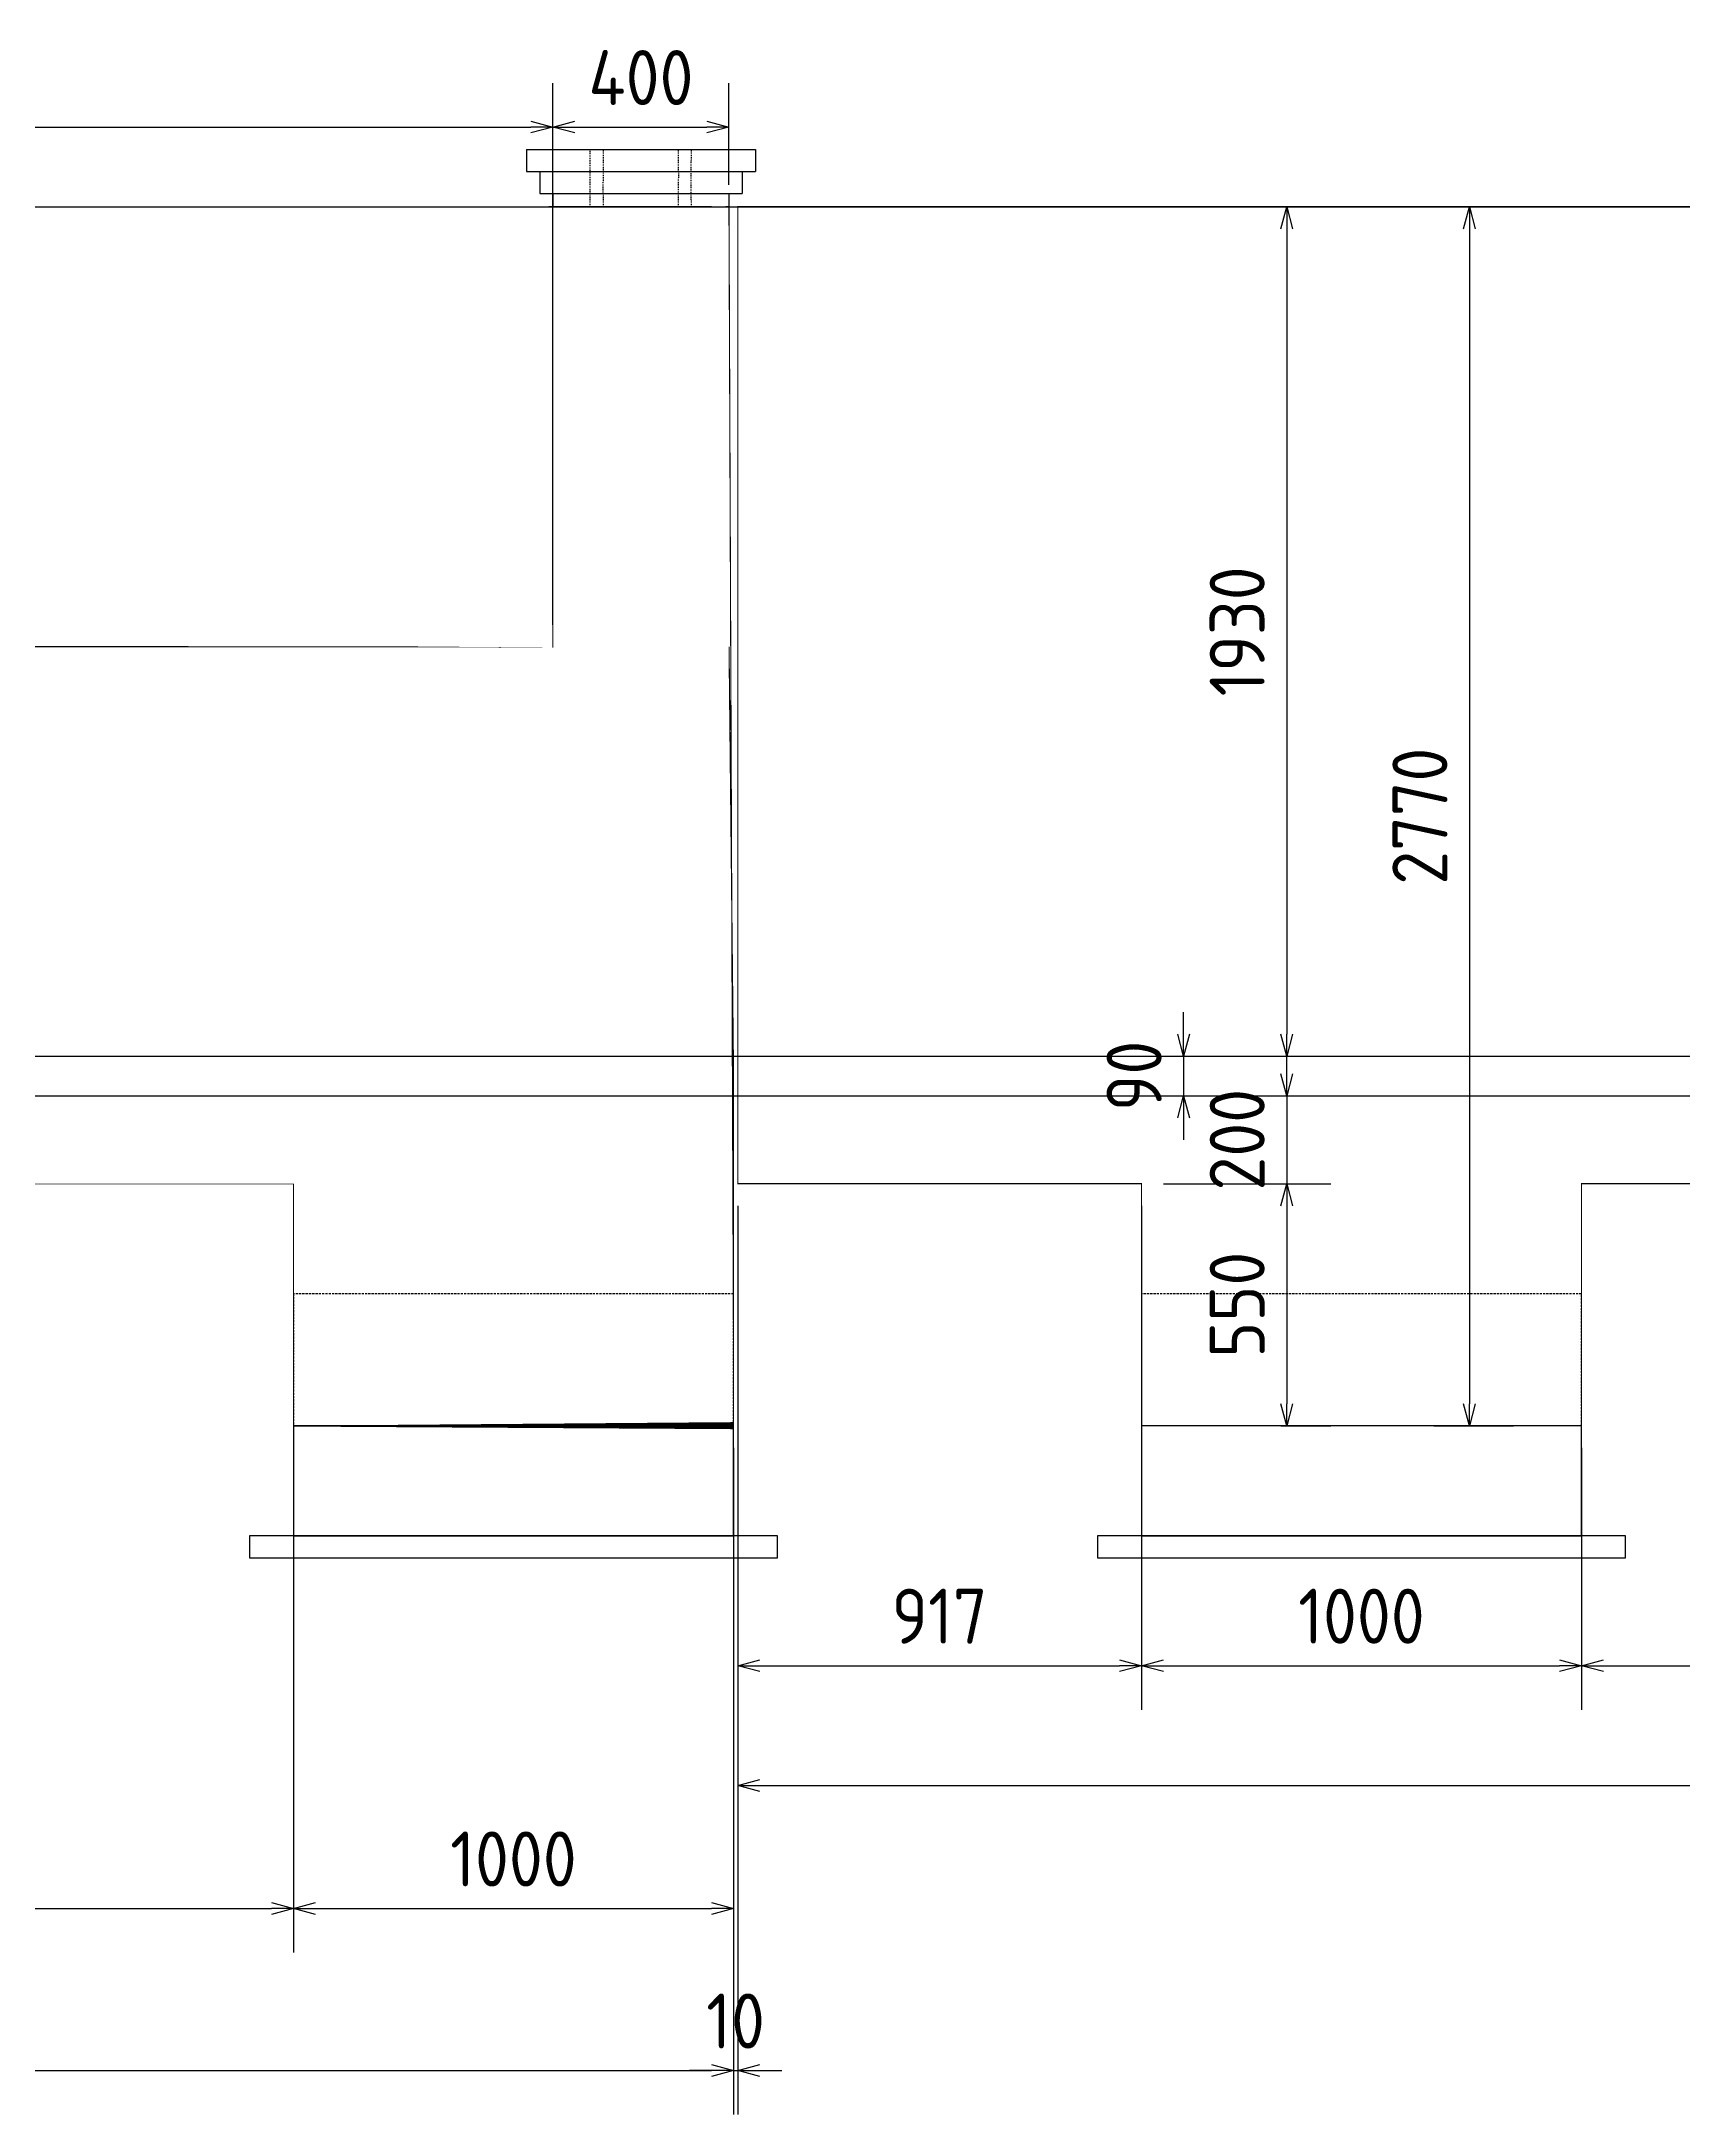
# Model space of a CAD drawing. Header units: centimetres. Extents: x -6122352 to 7132207, y -1694241 to 1947892.
# Drawn here: x 3301536 to 3305267, y 19387 to 24097 of the extents above; entities that cross this region are included whole.
import ezdxf

# ---------------------------------------------------------------- set-up
doc = ezdxf.new("R2010")
doc.units = ezdxf.units.CM
doc.header["$MEASUREMENT"] = 0
doc.header["$PDMODE"] = 66
doc.header["$PDSIZE"] = 100
for name, pattern in [('23585-XR-AR-END-SETTING OUT PLAN$0$HIDDEN', [0.375, 0.25, -0.125]), ('DASHED2', [0.375, 0.25, -0.125]), ('DXK_LINE_DOT2', [3.9198, 1.9599, -1.9599])]:
    doc.linetypes.add(name, pattern=pattern)
doc.layers.add('@MI-TYPE-01', color=30, linetype='Continuous')
doc.layers.add('@MI-TYPE-02', color=6, linetype='Continuous')
doc.styles.add('Schueco-BEMSTIL', font='isocpeur.ttf', dxfattribs={"width": 0.9})
doc.dimstyles.new('MI- JWC-TXT-2.5 MM', dxfattribs={"dimscale": 1.5, "dimtxt": 2.5, "dimasz": 1, "dimexe": 2, "dimexo": 1, "dimgap": 1, "dimtad": 1, "dimdec": 0, "dimdsep": 46, "dimtxsty": 'Schueco-BEMSTIL', "dimblk": 'OPEN30', "dimcen": 0, "dimdle": 2, "dimclrd": 140, "dimclre": 8, "dimclrt": 40, "dimadec": 0, "dimazin": 2, "dimtfac": 1, "dimtdec": 0, "dimtix": 1, "dimtmove": 2, "dimatfit": 3, "dimldrblk": 'OPEN', "dimfxl": 2, "dimlwd": -1, "dimlwe": -1, "dimarcsym": 0})

# ---------------------------------------------------------------- blocks, each defined once
blk = doc.blocks.new('T1-FOOTING ELEVATION')
at = {"color": 9}
blk.add_lwpolyline([(-600, -250), (600, -250), (600, -300), (-600, -300)], close=True, dxfattribs=at)
at = {"layer": '@MI-TYPE-01', "color": 114, "linetype": '23585-XR-AR-END-SETTING OUT PLAN$0$HIDDEN', "ltscale": 20, "true_color": 0x139b48}
blk.add_lwpolyline([(-500, 0), (-500, 300), (500, 300), (500, 0)], dxfattribs=at)
at = {"layer": '@MI-TYPE-01', "color": 114, "true_color": 0x139b48}
blk.add_lwpolyline([(-500, 0), (500, 0), (500, -250), (-500, -250)], close=True, dxfattribs=at)
blk = doc.blocks.new('_Open30')
at = {"color": 0, "linetype": 'ByBlock', "lineweight": -2}
for p, q in [((-1, 0.26794919), (0, 0)), ((0, 0), (-1, -0.26794919)), ((0, 0), (-1, 0))]:
    blk.add_line(p, q, dxfattribs=at)
blk = doc.blocks.new('*D4751')
at = {"layer": '@MI-TYPE-01', "color": 8, "transparency": 16777216}
for p, q in [((3299918.619429886, 20901.50257173498), (3299918.619429886, 19754.94001905154)), ((3302108.338429608, 20901.86649746851), (3302108.338429608, 19754.94001905154))]:
    blk.add_line(p, q, dxfattribs=at)
at = {"layer": '@MI-TYPE-01', "color": 140, "transparency": 16777216}
blk.add_line((3299968.619429886, 19854.94001905154), (3302058.338429608, 19854.94001905154), dxfattribs=at)
at = {"layer": 'Defpoints', "color": 0, "transparency": 16777216}
for p in [(3299918.619429886, 20951.50257173498), (3302108.338429608, 20951.86649746851), (3302108.338429608, 19854.94001905154)]:
    blk.add_point(p, dxfattribs=at)
at = {"layer": '@MI-TYPE-01', "color": 140, "transparency": 16777216, "xscale": 50, "yscale": 50, "zscale": 50, "rotation": 180}
blk.add_blockref('_Open30', (3299918.619429886, 19854.94001905154), dxfattribs=at)
at = {"layer": '@MI-TYPE-01', "color": 140, "transparency": 16777216, "xscale": 50, "yscale": 50, "zscale": 50}
blk.add_blockref('_Open30', (3302108.338429608, 19854.94001905154), dxfattribs=at)
at = {"layer": '@MI-TYPE-01', "color": 40, "transparency": 16777216, "insert": (3301013.478929747, 19967.44001905154), "char_height": 125, "attachment_point": 5, "style": 'Schueco-BEMSTIL'}
blk.add_mtext('2190', dxfattribs=at)
blk = doc.blocks.new('_Open')
at = {"color": 0, "linetype": 'ByBlock', "lineweight": -2}
for p, q in [((-1, 0.1666666666666667), (0, 0)), ((-1, -0.1666666666666667), (0, 0)), ((0, 0), (-1, 0))]:
    blk.add_line(p, q, dxfattribs=at)
blk = doc.blocks.new('*D4752')
at = {"layer": '@MI-TYPE-01', "color": 8, "transparency": 16777216}
for p, q in [((3302108.338429608, 20901.86649746851), (3302108.338429608, 19754.94001905154)), ((3303107.923521884, 20901.50257164804), (3303107.923521884, 19754.94001905154))]:
    blk.add_line(p, q, dxfattribs=at)
at = {"layer": '@MI-TYPE-01', "color": 140, "transparency": 16777216}
blk.add_line((3302158.338429608, 19854.94001905154), (3303057.923521884, 19854.94001905154), dxfattribs=at)
at = {"layer": 'Defpoints', "color": 0, "transparency": 16777216}
for p in [(3302108.338429608, 20951.86649746851), (3303107.923521884, 20951.50257164804), (3303107.923521884, 19854.94001905154)]:
    blk.add_point(p, dxfattribs=at)
at = {"layer": '@MI-TYPE-01', "color": 140, "transparency": 16777216, "xscale": 50, "yscale": 50, "zscale": 50, "rotation": 180}
blk.add_blockref('_Open30', (3302108.338429608, 19854.94001905154), dxfattribs=at)
at = {"layer": '@MI-TYPE-01', "color": 140, "transparency": 16777216, "xscale": 50, "yscale": 50, "zscale": 50}
blk.add_blockref('_Open30', (3303107.923521884, 19854.94001905154), dxfattribs=at)
at = {"layer": '@MI-TYPE-01', "color": 40, "transparency": 16777216, "insert": (3302608.130975747, 19967.44001905154), "char_height": 125, "attachment_point": 5, "style": 'Schueco-BEMSTIL'}
blk.add_mtext('1000', dxfattribs=at)
blk = doc.blocks.new('*D4780')
at = {"layer": '@MI-TYPE-01', "color": 8, "transparency": 16777216}
for p, q in [((3299508.641016246, 23771.81402654685), (3299508.641016246, 24002.72236071154)), ((3302697.765133069, 22771.81402697421), (3302697.765133069, 24002.72236071154))]:
    blk.add_line(p, q, dxfattribs=at)
at = {"layer": '@MI-TYPE-01', "color": 140, "transparency": 16777216}
blk.add_line((3299558.641016246, 23902.72236071154), (3302647.765133069, 23902.72236071154), dxfattribs=at)
at = {"layer": 'Defpoints', "color": 0, "transparency": 16777216}
for p in [(3302697.765133069, 23902.72236071154), (3299508.641016246, 23721.81402654685), (3302697.765133069, 22721.81402697421)]:
    blk.add_point(p, dxfattribs=at)
at = {"layer": '@MI-TYPE-01', "color": 140, "transparency": 16777216, "xscale": 50, "yscale": 50, "zscale": 50, "rotation": 180}
blk.add_blockref('_Open30', (3299508.641016246, 23902.72236071154), dxfattribs=at)
at = {"layer": '@MI-TYPE-01', "color": 140, "transparency": 16777216, "xscale": 50, "yscale": 50, "zscale": 50}
blk.add_blockref('_Open30', (3302697.765133069, 23902.72236071154), dxfattribs=at)
at = {"layer": '@MI-TYPE-01', "color": 40, "transparency": 16777216, "insert": (3301103.203074657, 24015.22236071154), "char_height": 125, "attachment_point": 5, "style": 'Schueco-BEMSTIL'}
blk.add_mtext('3189', dxfattribs=at)
blk = doc.blocks.new('*D4781')
at = {"layer": '@MI-TYPE-01', "color": 8, "transparency": 16777216}
for p, q in [((3302697.765133069, 22771.81402697421), (3302697.765133069, 24002.72236071154)), ((3303097.765133157, 23771.81402703744), (3303097.765133157, 24002.72236071154))]:
    blk.add_line(p, q, dxfattribs=at)
at = {"layer": '@MI-TYPE-01', "color": 140, "transparency": 16777216}
blk.add_line((3302747.765133069, 23902.72236071154), (3303047.765133157, 23902.72236071154), dxfattribs=at)
at = {"layer": 'Defpoints', "color": 0, "transparency": 16777216}
for p in [(3303097.765133157, 23902.72236071154), (3303097.765133157, 23721.81402703744), (3302697.765133069, 22721.81402697421)]:
    blk.add_point(p, dxfattribs=at)
at = {"layer": '@MI-TYPE-01', "color": 140, "transparency": 16777216, "xscale": 50, "yscale": 50, "zscale": 50, "rotation": 180}
blk.add_blockref('_Open30', (3302697.765133069, 23902.72236071154), dxfattribs=at)
at = {"layer": '@MI-TYPE-01', "color": 140, "transparency": 16777216, "xscale": 50, "yscale": 50, "zscale": 50}
blk.add_blockref('_Open30', (3303097.765133157, 23902.72236071154), dxfattribs=at)
at = {"layer": '@MI-TYPE-01', "color": 40, "transparency": 16777216, "insert": (3302897.765133113, 24015.22236071154), "char_height": 125, "attachment_point": 5, "style": 'Schueco-BEMSTIL'}
blk.add_mtext('400', dxfattribs=at)
blk = doc.blocks.new('*D4971')
at = {"layer": '@MI-TYPE-01', "color": 8, "transparency": 16777216}
for p, q in [((3303117.765133157, 21451.81402703744), (3303117.765133157, 20306.62936425206)), ((3304034.765133157, 21451.81402703744), (3304034.765133157, 20306.62936425206))]:
    blk.add_line(p, q, dxfattribs=at)
at = {"layer": '@MI-TYPE-01', "color": 140, "transparency": 16777216}
blk.add_line((3303167.765133157, 20406.62936425206), (3303984.765133157, 20406.62936425206), dxfattribs=at)
at = {"layer": 'Defpoints', "color": 0, "transparency": 16777216}
for p in [(3303117.765133157, 21501.81402703744), (3304034.765133157, 21501.81402703744), (3304034.765133157, 20406.62936425206)]:
    blk.add_point(p, dxfattribs=at)
at = {"layer": '@MI-TYPE-01', "color": 140, "transparency": 16777216, "xscale": 50, "yscale": 50, "zscale": 50, "rotation": 180}
blk.add_blockref('_Open30', (3303117.765133157, 20406.62936425206), dxfattribs=at)
at = {"layer": '@MI-TYPE-01', "color": 140, "transparency": 16777216, "xscale": 50, "yscale": 50, "zscale": 50}
blk.add_blockref('_Open30', (3304034.765133157, 20406.62936425206), dxfattribs=at)
at = {"layer": '@MI-TYPE-01', "color": 40, "transparency": 16777216, "insert": (3303576.265133157, 20519.12936425206), "char_height": 125, "attachment_point": 5, "style": 'Schueco-BEMSTIL'}
blk.add_mtext('917', dxfattribs=at)
blk = doc.blocks.new('*D4972')
at = {"layer": '@MI-TYPE-01', "color": 8, "transparency": 16777216}
for p, q in [((3304034.765133157, 21451.81402703744), (3304034.765133157, 20306.62936425206)), ((3305034.765133157, 20901.81402703744), (3305034.765133157, 20306.62936425206))]:
    blk.add_line(p, q, dxfattribs=at)
at = {"layer": '@MI-TYPE-01', "color": 140, "transparency": 16777216}
blk.add_line((3304084.765133157, 20406.62936425206), (3304984.765133157, 20406.62936425206), dxfattribs=at)
at = {"layer": 'Defpoints', "color": 0, "transparency": 16777216}
for p in [(3304034.765133157, 21501.81402703744), (3305034.765133157, 20951.81402703744), (3305034.765133157, 20406.62936425206)]:
    blk.add_point(p, dxfattribs=at)
at = {"layer": '@MI-TYPE-01', "color": 140, "transparency": 16777216, "xscale": 50, "yscale": 50, "zscale": 50, "rotation": 180}
blk.add_blockref('_Open30', (3304034.765133157, 20406.62936425206), dxfattribs=at)
at = {"layer": '@MI-TYPE-01', "color": 140, "transparency": 16777216, "xscale": 50, "yscale": 50, "zscale": 50}
blk.add_blockref('_Open30', (3305034.765133157, 20406.62936425206), dxfattribs=at)
at = {"layer": '@MI-TYPE-01', "color": 40, "transparency": 16777216, "insert": (3304534.765133157, 20519.12936425206), "char_height": 125, "attachment_point": 5, "style": 'Schueco-BEMSTIL'}
blk.add_mtext('1000', dxfattribs=at)
blk = doc.blocks.new('*D4973')
at = {"layer": '@MI-TYPE-01', "color": 8, "transparency": 16777216}
for p, q in [((3305034.765133157, 20901.81402703744), (3305034.765133157, 20306.62936425206)), ((3307034.765133157, 20901.81402703744), (3307034.765133157, 20306.62936425206))]:
    blk.add_line(p, q, dxfattribs=at)
at = {"layer": '@MI-TYPE-01', "color": 140, "transparency": 16777216}
blk.add_line((3305084.765133157, 20406.62936425206), (3306984.765133157, 20406.62936425206), dxfattribs=at)
at = {"layer": 'Defpoints', "color": 0, "transparency": 16777216}
for p in [(3305034.765133157, 20951.81402703744), (3307034.765133157, 20951.81402703744), (3307034.765133157, 20406.62936425206)]:
    blk.add_point(p, dxfattribs=at)
at = {"layer": '@MI-TYPE-01', "color": 140, "transparency": 16777216, "xscale": 50, "yscale": 50, "zscale": 50, "rotation": 180}
blk.add_blockref('_Open30', (3305034.765133157, 20406.62936425206), dxfattribs=at)
at = {"layer": '@MI-TYPE-01', "color": 140, "transparency": 16777216, "xscale": 50, "yscale": 50, "zscale": 50}
blk.add_blockref('_Open30', (3307034.765133157, 20406.62936425206), dxfattribs=at)
at = {"layer": '@MI-TYPE-01', "color": 40, "transparency": 16777216, "insert": (3306034.765133157, 20519.12936425206), "char_height": 125, "attachment_point": 5, "style": 'Schueco-BEMSTIL'}
blk.add_mtext('2000', dxfattribs=at)
blk = doc.blocks.new('*D4976')
at = {"layer": '@MI-TYPE-01', "color": 8, "transparency": 16777216}
for p, q in [((3303117.765133157, 21451.81402703744), (3303117.765133157, 20034.40086294521)), ((3308952.765133157, 21451.81402703744), (3308952.765133157, 20034.40086294521))]:
    blk.add_line(p, q, dxfattribs=at)
at = {"layer": '@MI-TYPE-01', "color": 140, "transparency": 16777216}
blk.add_line((3303167.765133157, 20134.40086294521), (3308902.765133157, 20134.40086294521), dxfattribs=at)
at = {"layer": 'Defpoints', "color": 0, "transparency": 16777216}
for p in [(3303117.765133157, 21501.81402703744), (3308952.765133157, 21501.81402703744), (3308952.765133157, 20134.40086294521)]:
    blk.add_point(p, dxfattribs=at)
at = {"layer": '@MI-TYPE-01', "color": 140, "transparency": 16777216, "xscale": 50, "yscale": 50, "zscale": 50, "rotation": 180}
blk.add_blockref('_Open30', (3303117.765133157, 20134.40086294521), dxfattribs=at)
at = {"layer": '@MI-TYPE-01', "color": 140, "transparency": 16777216, "xscale": 50, "yscale": 50, "zscale": 50}
blk.add_blockref('_Open30', (3308952.765133157, 20134.40086294521), dxfattribs=at)
at = {"layer": '@MI-TYPE-01', "color": 40, "transparency": 16777216, "insert": (3306035.265133157, 20246.90086294521), "char_height": 125, "attachment_point": 5, "style": 'Schueco-BEMSTIL'}
blk.add_mtext('5835', dxfattribs=at)
blk = doc.blocks.new('*D4977')
at = {"layer": '@MI-TYPE-01', "color": 8, "transparency": 16777216}
for p, q in [((3304699.460128204, 23721.81402703745), (3304880.02965831, 23721.81402703745)), ((3304699.460128204, 20951.81402703745), (3304880.02965831, 20951.81402703745))]:
    blk.add_line(p, q, dxfattribs=at)
at = {"layer": '@MI-TYPE-01', "color": 140, "transparency": 16777216}
blk.add_line((3304780.02965831, 23671.81402703745), (3304780.02965831, 21001.81402703745), dxfattribs=at)
at = {"layer": 'Defpoints', "color": 0, "transparency": 16777216}
for p in [(3304649.460128204, 23721.81402703745), (3304649.460128204, 20951.81402703745), (3304780.02965831, 20951.81402703745)]:
    blk.add_point(p, dxfattribs=at)
at = {"layer": '@MI-TYPE-01', "color": 140, "transparency": 16777216, "xscale": 50, "yscale": 50, "zscale": 50}
for p, rotation in [((3304780.02965831, 23721.81402703745), 90), ((3304780.02965831, 20951.81402703745), 270)]:
    blk.add_blockref('_Open30', p, dxfattribs=dict(at, rotation=rotation))
at = {"layer": '@MI-TYPE-01', "color": 40, "transparency": 16777216, "insert": (3304667.529658309, 22336.81402703651), "char_height": 125, "attachment_point": 5, "rotation": 90, "style": 'Schueco-BEMSTIL'}
blk.add_mtext('2770', dxfattribs=at)
blk = doc.blocks.new('*D4978')
at = {"layer": '@MI-TYPE-01', "color": 8, "transparency": 16777216}
for p, q in [((3304354.392160559, 23721.81402703745), (3304464.925090609, 23721.81402703745)), ((3304354.392160559, 21791.81402703768), (3304464.925090609, 21791.81402703768))]:
    blk.add_line(p, q, dxfattribs=at)
at = {"layer": '@MI-TYPE-01', "color": 140, "transparency": 16777216}
blk.add_line((3304364.925090609, 23671.81402703745), (3304364.925090609, 21841.81402703768), dxfattribs=at)
at = {"layer": 'Defpoints', "color": 0, "transparency": 16777216}
for p in [(3304304.392160559, 23721.81402703745), (3304304.392160559, 21791.81402703768), (3304364.925090609, 21791.81402703768)]:
    blk.add_point(p, dxfattribs=at)
at = {"layer": '@MI-TYPE-01', "color": 140, "transparency": 16777216, "xscale": 50, "yscale": 50, "zscale": 50}
for p, rotation in [((3304364.925090609, 23721.81402703745), 90), ((3304364.925090609, 21791.81402703768), 270)]:
    blk.add_blockref('_Open30', p, dxfattribs=dict(at, rotation=rotation))
at = {"layer": '@MI-TYPE-01', "color": 40, "transparency": 16777216, "insert": (3304252.425090608, 22756.81402703662), "char_height": 125, "attachment_point": 5, "rotation": 90, "style": 'Schueco-BEMSTIL'}
blk.add_mtext('1930', dxfattribs=at)
blk = doc.blocks.new('*D4979')
at = {"layer": '@MI-TYPE-01', "color": 8, "transparency": 16777216}
for p, q in [((3304084.765133159, 21501.81402703745), (3304464.925090618, 21501.81402703745)), ((3304351.57737931, 20951.81402703745), (3304464.925090618, 20951.81402703745))]:
    blk.add_line(p, q, dxfattribs=at)
at = {"layer": '@MI-TYPE-01', "color": 140, "transparency": 16777216}
blk.add_line((3304364.925090618, 21451.81402703745), (3304364.925090618, 21001.81402703745), dxfattribs=at)
at = {"layer": 'Defpoints', "color": 0, "transparency": 16777216}
for p in [(3304034.765133159, 21501.81402703745), (3304301.57737931, 20951.81402703745), (3304364.925090618, 20951.81402703745)]:
    blk.add_point(p, dxfattribs=at)
at = {"layer": '@MI-TYPE-01', "color": 140, "transparency": 16777216, "xscale": 50, "yscale": 50, "zscale": 50}
for p, rotation in [((3304364.925090618, 21501.81402703745), 90), ((3304364.925090618, 20951.81402703745), 270)]:
    blk.add_blockref('_Open30', p, dxfattribs=dict(at, rotation=rotation))
at = {"layer": '@MI-TYPE-01', "color": 40, "transparency": 16777216, "insert": (3304252.425090617, 21226.81402703651), "char_height": 125, "attachment_point": 5, "rotation": 90, "style": 'Schueco-BEMSTIL'}
blk.add_mtext('550', dxfattribs=at)
blk = doc.blocks.new('*D4980')
at = {"layer": '@MI-TYPE-01', "color": 140, "transparency": 16777216}
for p, q in [((3304364.92509062, 21751.81402703768), (3304364.92509062, 21801.81402703768)), ((3304364.92509062, 21701.81402703768), (3304364.92509062, 21501.81402703745)), ((3304364.92509062, 21451.81402703745), (3304364.92509062, 21401.81402703745))]:
    blk.add_line(p, q, dxfattribs=at)
at = {"layer": '@MI-TYPE-01', "color": 8, "transparency": 16777216}
for p, q in [((3304239.9250906, 21701.81402703768), (3304464.92509062, 21701.81402703768)), ((3304084.765133159, 21501.81402703745), (3304464.92509062, 21501.81402703745))]:
    blk.add_line(p, q, dxfattribs=at)
at = {"layer": 'Defpoints', "color": 0, "transparency": 16777216}
for p in [(3304189.9250906, 21701.81402703768), (3304034.765133159, 21501.81402703745), (3304364.92509062, 21501.81402703745)]:
    blk.add_point(p, dxfattribs=at)
at = {"layer": '@MI-TYPE-01', "color": 140, "transparency": 16777216, "xscale": 50, "yscale": 50, "zscale": 50}
for p, rotation in [((3304364.92509062, 21701.81402703768), 270), ((3304364.92509062, 21501.81402703745), 90)]:
    blk.add_blockref('_Open30', p, dxfattribs=dict(at, rotation=rotation))
at = {"layer": '@MI-TYPE-01', "color": 40, "transparency": 16777216, "insert": (3304252.425090619, 21601.81402703662), "char_height": 125, "attachment_point": 5, "rotation": 90, "style": 'Schueco-BEMSTIL'}
blk.add_mtext('200', dxfattribs=at)
blk = doc.blocks.new('*D4981')
at = {"layer": '@MI-TYPE-01', "color": 140, "transparency": 16777216}
for p, q in [((3304130.728161254, 21841.81402703768), (3304130.728161254, 21891.81402703768)), ((3304130.728161254, 21791.81402703768), (3304130.728161254, 21701.81402703768)), ((3304130.728161254, 21651.81402703768), (3304130.728161254, 21601.81402703768))]:
    blk.add_line(p, q, dxfattribs=at)
at = {"layer": '@MI-TYPE-01', "color": 8, "transparency": 16777216}
for p, q in [((3304137.117916515, 21791.81402703768), (3304230.728161254, 21791.81402703768)), ((3304137.117916515, 21701.81402703768), (3304230.728161254, 21701.81402703768))]:
    blk.add_line(p, q, dxfattribs=at)
at = {"layer": 'Defpoints', "color": 0, "transparency": 16777216}
for p in [(3304087.117916515, 21791.81402703768), (3304087.117916515, 21701.81402703768), (3304130.728161254, 21701.81402703768)]:
    blk.add_point(p, dxfattribs=at)
at = {"layer": '@MI-TYPE-01', "color": 140, "transparency": 16777216, "xscale": 50, "yscale": 50, "zscale": 50}
for p, rotation in [((3304130.728161254, 21791.81402703768), 270), ((3304130.728161254, 21701.81402703768), 90)]:
    blk.add_blockref('_Open30', p, dxfattribs=dict(at, rotation=rotation))
at = {"layer": '@MI-TYPE-01', "color": 40, "transparency": 16777216, "insert": (3304018.228161254, 21746.81402703674), "char_height": 125, "attachment_point": 5, "rotation": 90, "style": 'Schueco-BEMSTIL'}
blk.add_mtext('90', dxfattribs=at)
blk = doc.blocks.new('COPING')
at = {"color": 144, "linetype": 'Continuous', "true_color": 0x1571b2}
for p, q in [((-40577.10441274117, 19537.31819962127), (-40057.10441274117, 19537.31819962127)), ((-40577.10441274117, 19537.31819962127), (-40577.10441274117, 19487.31819962127)), ((-40057.10441274117, 19537.31819962127), (-40057.10441274117, 19487.31819962127)), ((-40577.10441274117, 19487.31819962127), (-40057.10441274117, 19487.31819962127)), ((-40547.10441274117, 19487.31819962127), (-40547.10441274117, 19437.31819962127)), ((-40087.10441274117, 19487.31819962127), (-40087.10441274117, 19437.31819962127)), ((-40547.10441274117, 19437.31819962127), (-40087.10441274117, 19437.31819962127)), ((-40517.10441274117, 19437.31819962127), (-40517.10441274117, 19407.31819962127)), ((-40117.10441274117, 19437.31819962127), (-40117.10441274117, 19407.31819962127)), ((-40517.10441274117, 19407.31819962127), (-40117.10441274117, 19407.31819962127))]:
    blk.add_line(p, q, dxfattribs=at)
at = {"color": 144, "linetype": 'DXK_LINE_DOT2', "true_color": 0x1571b2}
for p, q in [((-40432.10441274117, 19437.31819962127), (-40432.10441274117, 19537.31819962127)), ((-40402.10441274117, 19487.31819962127), (-40402.10441274117, 19537.31819962127)), ((-40232.10441274117, 19487.31819962127), (-40232.10441274117, 19537.31819962127)), ((-40203.10922221278, 19487.31819962127), (-40202.10441274117, 19537.31819962127)), ((-40403.09810947614, 19437.87117692497), (-40402.11031066308, 19487.02471503166)), ((-40232.09851481925, 19437.61168421088), (-40231.11071600619, 19486.76522231757)), ((-40203.10922221278, 19438.40913096963), (-40203.10922221278, 19486.48105087838)), ((-40432.10441274117, 19407.31819962127), (-40432.10441274117, 19437.31819962127)), ((-40402.10441274117, 19407.31819962127), (-40402.10441274117, 19437.31819962127)), ((-40232.10441274117, 19407.31819962127), (-40232.10441274117, 19437.31819962127)), ((-40202.10441274117, 19407.31819962127), (-40203.10922221278, 19437.31819962127))]:
    blk.add_line(p, q, dxfattribs=at)
blk = doc.blocks.new('*D5276')
at = {"layer": '@MI-TYPE-01', "color": 8, "transparency": 16777216}
for p, q in [((3297528.057398901, 21451.50257160088), (3297528.057398901, 19386.71856963064)), ((3303107.765133157, 20901.5025716481), (3303107.765133157, 19386.71856963064))]:
    blk.add_line(p, q, dxfattribs=at)
at = {"layer": '@MI-TYPE-01', "color": 140, "transparency": 16777216}
blk.add_line((3297578.057398901, 19486.71856963064), (3303057.765133157, 19486.71856963064), dxfattribs=at)
at = {"layer": 'Defpoints', "color": 0, "transparency": 16777216}
for p in [(3297528.057398901, 21501.50257160088), (3303107.765133157, 20951.5025716481), (3303107.765133157, 19486.71856963064)]:
    blk.add_point(p, dxfattribs=at)
at = {"layer": '@MI-TYPE-01', "color": 140, "transparency": 16777216, "xscale": 50, "yscale": 50, "zscale": 50, "rotation": 180}
blk.add_blockref('_Open30', (3297528.057398901, 19486.71856963064), dxfattribs=at)
at = {"layer": '@MI-TYPE-01', "color": 140, "transparency": 16777216, "xscale": 50, "yscale": 50, "zscale": 50}
blk.add_blockref('_Open30', (3303107.765133157, 19486.71856963064), dxfattribs=at)
at = {"layer": '@MI-TYPE-01', "color": 40, "transparency": 16777216, "insert": (3300317.911266029, 19599.21856963064), "char_height": 125, "attachment_point": 5, "style": 'Schueco-BEMSTIL'}
blk.add_mtext('5580', dxfattribs=at)
blk = doc.blocks.new('*D5277')
at = {"layer": '@MI-TYPE-01', "color": 8, "transparency": 16777216}
for p, q in [((3303117.765133157, 21451.81402703744), (3303117.765133157, 19386.71856963064)), ((3303107.765133157, 20901.5025716481), (3303107.765133157, 19386.71856963064))]:
    blk.add_line(p, q, dxfattribs=at)
at = {"layer": '@MI-TYPE-01', "color": 140, "transparency": 16777216}
for p, q in [((3303057.765133157, 19486.71856963064), (3303007.765133157, 19486.71856963064)), ((3303107.765133157, 19486.71856963064), (3303117.765133157, 19486.71856963064)), ((3303167.765133157, 19486.71856963064), (3303217.765133157, 19486.71856963064))]:
    blk.add_line(p, q, dxfattribs=at)
at = {"layer": 'Defpoints', "color": 0, "transparency": 16777216}
for p in [(3303117.765133157, 21501.81402703744), (3303107.765133157, 20951.5025716481), (3303117.765133157, 19486.71856963064)]:
    blk.add_point(p, dxfattribs=at)
at = {"layer": '@MI-TYPE-01', "color": 140, "transparency": 16777216, "xscale": 50, "yscale": 50, "zscale": 50}
blk.add_blockref('_Open30', (3303107.765133157, 19486.71856963064), dxfattribs=at)
at = {"layer": '@MI-TYPE-01', "color": 140, "transparency": 16777216, "xscale": 50, "yscale": 50, "zscale": 50, "rotation": 180}
blk.add_blockref('_Open30', (3303117.765133157, 19486.71856963064), dxfattribs=at)
at = {"layer": '@MI-TYPE-01', "color": 40, "transparency": 16777216, "insert": (3303112.765133157, 19599.21856963064), "char_height": 125, "attachment_point": 5, "style": 'Schueco-BEMSTIL'}
blk.add_mtext('10', dxfattribs=at)

msp = doc.modelspace()

# ---------------------------------------------------------------- linework, layer by layer
at = {"color": 160, "linetype": 'DASHED2', "ltscale": 5}
for points in [[(3285154.251189541, 23721.81402703744), (3304792.110698951, 23721.81402703744)], [(3284744.234874686, 21791.81402703744), (3304792.110698951, 21791.81402703744)], [(3284754.213287496, 21701.50257164372), (3304802.089111727, 21701.50257164372)]]:
    msp.add_lwpolyline(points, dxfattribs=at)
at = {"layer": '@MI-TYPE-01', "color": 8}
msp.add_line((3303057.765133159, 23721.81402703747), (3302688.423660805, 23721.81402703747), dxfattribs=at)
at = {"layer": '@MI-TYPE-01', "color": 30, "ltscale": 20, "const_width": 2.5}
for points in [[(3303107.923521884, 21159.50257163688), (3303097.765133157, 23721.81402703744), (3302697.765133141, 23721.81402697638), (3302697.765133233, 22721.81402714956), (3302697.765133232, 22721.81402714956), (3302697.765133069, 22721.81402697421), (3302315.360016374, 22721.81402691091), (3302315.36001652, 22721.81402708346), (3299508.641016399, 22721.81402654498), (3299508.641016246, 23721.81402654685), (3299108.64101625, 23721.81402649377), (3299108.641016402, 22721.81402648352), (3297518.078985957, 22721.81402633633)], [(3297528.057398901, 21501.50257160088), (3298718.61942935, 21501.50257168656), (3298718.619429477, 20951.50257155247), (3299918.619429886, 20951.50257173498), (3299918.619429778, 21501.50257144621), (3302108.338429489, 21501.50257184124), (3302108.338429608, 20951.5025716394), (3303107.923521884, 20951.50257164804), (3303107.923521765, 21771.5025716425), (3303107.923521918, 21771.50257164253), (3303097.945108956, 22721.81402704553), (3303107.923521765, 21771.5025716425)]]:
    msp.add_lwpolyline(points, dxfattribs=at)
at = {"layer": '@MI-TYPE-01', "color": 6, "const_width": 2.5}
msp.add_lwpolyline([(3303117.765133157, 23721.81402703744), (3308952.765133157, 23721.81402703744), (3308952.765133157, 21501.81402703744), (3308034.765133157, 21501.81402703744), (3308034.765133157, 20951.81402703744), (3307034.765133157, 20951.81402703744), (3307034.765133157, 21501.81402703744), (3305034.765133157, 21501.81402703744), (3305034.765133157, 20951.81402703744), (3304034.765133157, 20951.81402703744), (3304034.765133157, 21501.81402703744), (3303117.765133157, 21501.81402703744), (3303117.765133157, 23721.81402703744)], dxfattribs=at)
at = {"layer": '@MI-TYPE-02', "color": 160, "linetype": 'DASHED2', "ltscale": 5}
for points in [[(3302420.879776172, 23721.81402703768), (3309717.912626177, 23721.81402703768)], [(3302420.879776172, 21791.81402703768), (3309717.912626177, 21791.81402703768)], [(3302420.879776172, 21701.81402703768), (3309717.912626177, 21701.81402703768)]]:
    msp.add_lwpolyline(points, dxfattribs=at)

# ---------------------------------------------------------------- block references
msp.add_blockref('COPING', (3343214.86954589, 4314.495827385632))
at = {"layer": '@MI-TYPE-01', "color": 30, "xscale": -1}
for p in [(3302608.338429608, 20951.86649746851), (3304534.765133157, 20951.81402703744)]:
    msp.add_blockref('T1-FOOTING ELEVATION', p, dxfattribs=at)

# ---------------------------------------------------------------- dimensions: what is measured, and where the dimension line sits
at = {"layer": '@MI-TYPE-01', "color": 6}
for base, p1, p2, picture, middle in [((3302697.765133069, 23902.72236071154), (3299508.641016246, 23721.81402654685), (3302697.765133069, 22721.81402697421), '*D4780', (3301103.203074657, 24015.22236071154)), ((3303097.765133157, 23902.72236071154), (3302697.765133069, 22721.81402697421), (3303097.765133157, 23721.81402703744), '*D4781', (3302897.765133113, 24015.22236071154)), ((3302108.338429608, 19854.94001905154), (3299918.619429886, 20951.50257173498), (3302108.338429608, 20951.86649746851), '*D4751', (3301013.478929747, 19967.44001905154)), ((3303107.923521884, 19854.94001905154), (3302108.338429608, 20951.86649746851), (3303107.923521884, 20951.50257164804), '*D4752', (3302608.130975747, 19967.44001905154))]:
    dim = msp.add_linear_dim(base=base, p1=p1, p2=p2, dimstyle='MI- JWC-TXT-2.5 MM', dxfattribs=at)
    dim.commit()
    dim.dimension.update_dxf_attribs({"geometry": picture, "text_midpoint": middle})
at = {"layer": '@MI-TYPE-01'}
for base, p1, p2, picture, middle in [((3304364.925090609, 21791.81402703768), (3304304.392160557, 23721.81402703744), (3304304.392160557, 21791.81402703768), '*D4978', (3304252.425090608, 22756.81402703662)), ((3304780.02965831, 20951.81402703745), (3304649.460128203, 23721.81402703744), (3304649.460128203, 20951.81402703744), '*D4977', (3304667.529658309, 22336.81402703651)), ((3304130.728161254, 21701.81402703768), (3304087.117916513, 21791.81402703768), (3304087.117916513, 21701.81402703768), '*D4981', (3304018.228161254, 21746.81402703674)), ((3304364.92509062, 21501.81402703745), (3304189.925090598, 21701.81402703768), (3304034.765133157, 21501.81402703744), '*D4980', (3304252.425090619, 21601.81402703662)), ((3304364.925090618, 20951.81402703745), (3304034.765133157, 21501.81402703744), (3304301.577379308, 20951.81402703744), '*D4979', (3304252.425090617, 21226.81402703651))]:
    dim = msp.add_linear_dim(base=base, p1=p1, p2=p2, angle=90, dimstyle='MI- JWC-TXT-2.5 MM', dxfattribs=at)
    dim.commit()
    dim.dimension.update_dxf_attribs({"geometry": picture, "text_midpoint": middle})
at = {"layer": '@MI-TYPE-01', "color": 30}
for base, p1, p2, picture, middle in [((3303107.765133157, 19486.71856963064), (3297528.057398901, 21501.50257160088), (3303107.765133157, 20951.5025716481), '*D5276', (3300317.911266029, 19599.21856963064)), ((3303117.765133157, 19486.71856963064), (3303107.765133157, 20951.5025716481), (3303117.765133157, 21501.81402703744), '*D5277', (3303112.765133157, 19599.21856963064))]:
    dim = msp.add_linear_dim(base=base, p1=p1, p2=p2, dimstyle='MI- JWC-TXT-2.5 MM', dxfattribs=at)
    dim.commit()
    dim.dimension.update_dxf_attribs({"geometry": picture, "text_midpoint": middle})
at = {"layer": '@MI-TYPE-01'}
for base, p1, p2, picture, middle in [((3304034.765133157, 20406.62936425206), (3303117.765133157, 21501.81402703744), (3304034.765133157, 21501.81402703744), '*D4971', (3303576.265133157, 20519.12936425206)), ((3308952.765133157, 20134.40086294521), (3303117.765133157, 21501.81402703744), (3308952.765133157, 21501.81402703744), '*D4976', (3306035.265133157, 20246.90086294521)), ((3305034.765133157, 20406.62936425206), (3304034.765133157, 21501.81402703744), (3305034.765133157, 20951.81402703744), '*D4972', (3304534.765133157, 20519.12936425206)), ((3307034.765133157, 20406.62936425206), (3305034.765133157, 20951.81402703744), (3307034.765133157, 20951.81402703744), '*D4973', (3306034.765133157, 20519.12936425206))]:
    dim = msp.add_linear_dim(base=base, p1=p1, p2=p2, dimstyle='MI- JWC-TXT-2.5 MM', dxfattribs=at)
    dim.commit()
    dim.dimension.update_dxf_attribs({"geometry": picture, "text_midpoint": middle})

doc.saveas('drawing.dxf')
